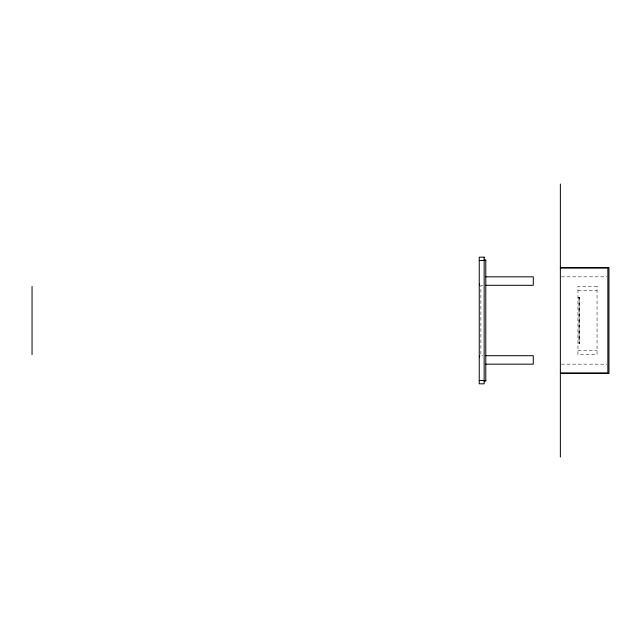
<?xml version="1.0" encoding="UTF-8"?>
<svg xmlns="http://www.w3.org/2000/svg" width="641" height="641" viewBox="0 0 641 641"><rect width="100%" height="100%" fill="white"/><g stroke="black" fill="none" stroke-linecap="round" stroke-linejoin="round"><path stroke-width="0.48" stroke-dasharray="3.21 2.4" d="M561.356 276.832L606.867 276.832M482.841 285.565L480.878 285.565L480.878 355.435L482.841 355.435M577.95 290.75L597.051 290.75M577.95 297.304L579.584 297.304L579.584 343.704L577.95 343.704M577.95 350.25L597.051 350.25M561.356 364.168L606.867 364.168M579.424 297.304L579.424 343.704M578.879 297.304L578.879 343.704M597.051 286.383L577.95 286.383L577.95 354.617L597.051 354.617L597.051 286.383"/><path stroke-width="0.96" d="M484.155 259.909L485.79 259.909L485.79 381.075L484.155 381.091M479.244 260.454L485.79 260.454M560.362 267.545L608.95 267.545L608.95 373.455L560.362 373.455M560.362 268.09L607.86 268.09L607.86 372.91L560.362 372.91M485.79 276.832L533.288 276.832L533.288 285.293L485.79 285.293M485.79 355.707L533.288 355.707L533.288 364.168L485.79 364.168M479.244 380.546L485.79 380.546M560.362 184.023L560.362 456.977M32.05 286.383L32.05 354.617M479.788 285.149A2.171 1.538 0 0 1 479.452 283.955M479.452 357.045A2.171 1.538 0 0 1 479.788 355.851M484.155 257.177L479.244 257.177L479.244 383.807L484.155 383.823L484.155 257.193"/></g></svg>
